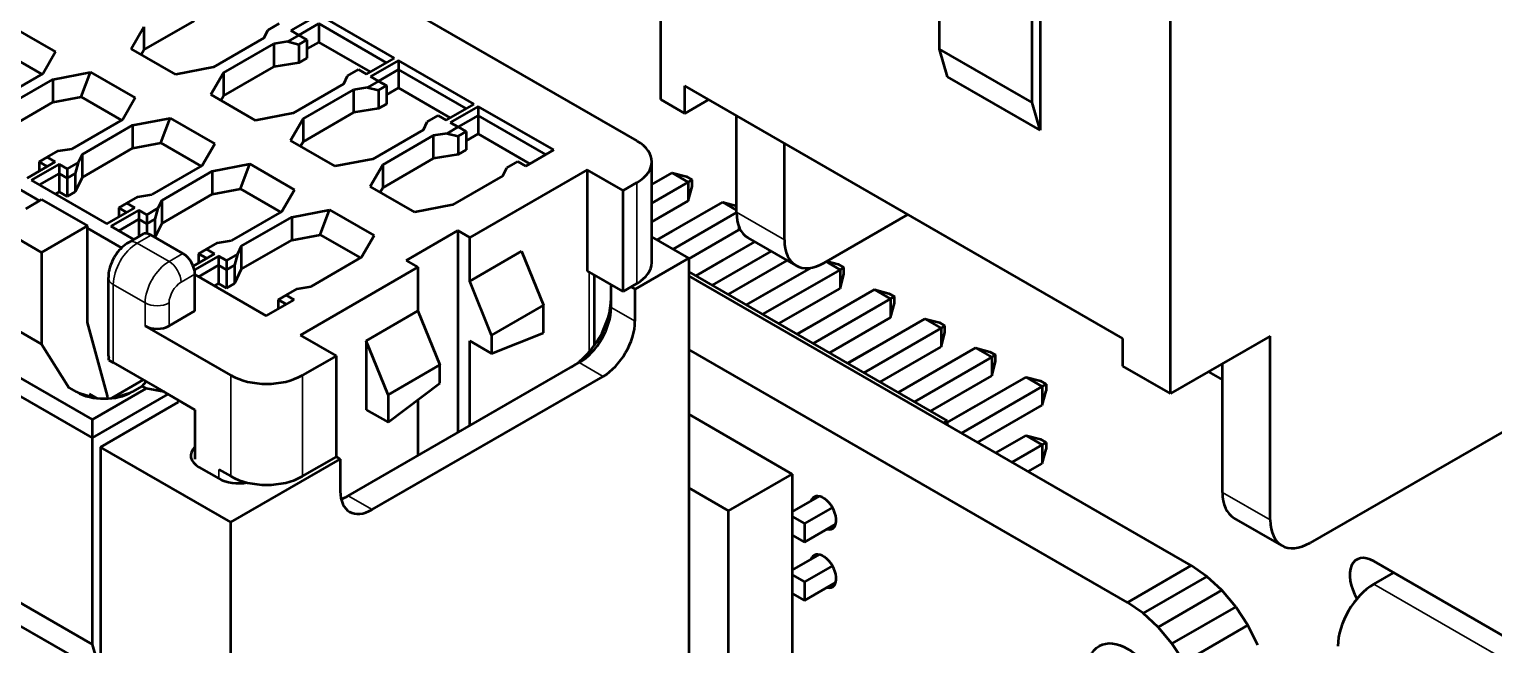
# Model space of a CAD drawing. Header units: millimetres. Extents: x 3118 to 4801, y 919 to 1849.
# Drawn here: x 4046.92 to 4072.92, y 1662.99 to 1673.93 of the extents above; entities that cross this region are included whole.
import ezdxf

# ---------------------------------------------------------------- set-up
doc = ezdxf.new("R2010")
doc.units = ezdxf.units.MM
doc.header["$LTSCALE"] = 1.8
doc.layers.add('외형선(ISO)', color=7, linetype='Continuous', lineweight=50)
doc.layers.add('좁은 외형선(ISO)', color=7, linetype='Continuous', lineweight=35)

msp = doc.modelspace()

# ---------------------------------------------------------------- linework, layer by layer
at = {"layer": '외형선(ISO)'}
for p, q in [((4058.137, 1672.682), (4058.137, 1677.581)), ((4064.73, 1672.631), (4064.73, 1676.305)), ((4064.872, 1676.142), (4064.872, 1672.141)), ((4051.207, 1675.703), (4057.712, 1671.947)), ((4063.086, 1673.58), (4063.086, 1675.703)), ((4067.188, 1667.456), (4067.188, 1674.805)), ((4048.955, 1673.565), (4049.853, 1674.084)), ((4051.159, 1673.92), (4051.356, 1674.033)), ((4052.063, 1674.196), (4051.568, 1673.91)), ((4052.063, 1674.033), (4051.709, 1673.829)), ((4053.406, 1673.421), (4052.063, 1674.196)), ((4052.063, 1674.033), (4052.063, 1673.706)), ((4053.265, 1673.339), (4052.063, 1674.033)), ((4046.597, 1673.988), (4047.389, 1673.531)), ((4048.732, 1673.588), (4048.955, 1673.974)), ((4048.955, 1673.974), (4048.955, 1673.565)), ((4051.09, 1673.778), (4050.192, 1673.259)), ((4051.09, 1673.778), (4051.159, 1673.92)), ((4051.709, 1673.829), (4051.513, 1673.715)), ((4051.568, 1673.91), (4051.709, 1673.829)), ((4051.709, 1673.829), (4051.851, 1673.747)), ((4046.427, 1673.547), (4047.145, 1673.133)), ((4047.389, 1673.531), (4047.166, 1673.145)), ((4049.524, 1673.131), (4048.732, 1673.588)), ((4048.909, 1673.486), (4048.955, 1673.565)), ((4050.369, 1673.157), (4051.267, 1673.676)), ((4051.513, 1673.715), (4051.267, 1673.676)), ((4051.267, 1673.676), (4051.267, 1673.267)), ((4051.513, 1673.715), (4051.709, 1673.665)), ((4051.851, 1673.747), (4051.709, 1673.665)), ((4051.709, 1673.665), (4051.709, 1673.339)), ((4051.851, 1673.747), (4051.851, 1673.421)), ((4052.063, 1673.706), (4051.851, 1673.584)), ((4052.982, 1673.176), (4052.063, 1673.706)), ((4064.73, 1672.631), (4063.086, 1673.58)), ((4063.228, 1673.09), (4063.086, 1673.58)), ((4050.192, 1673.259), (4049.524, 1673.131)), ((4050.369, 1672.749), (4051.267, 1673.267)), ((4051.709, 1673.339), (4051.267, 1673.267)), ((4051.851, 1673.421), (4051.709, 1673.339)), ((4052.911, 1673.135), (4053.406, 1673.421)), ((4053.477, 1673.38), (4052.982, 1673.094)), ((4054.82, 1672.604), (4053.477, 1673.38)), ((4053.477, 1673.38), (4053.477, 1673.216)), ((4047.166, 1673.145), (4046.268, 1672.626)), ((4046.445, 1672.524), (4047.343, 1673.043)), ((4047.343, 1673.043), (4048.011, 1673.172)), ((4047.343, 1673.043), (4047.343, 1672.635)), ((4047.841, 1672.731), (4048.011, 1673.172)), ((4048.011, 1673.172), (4048.803, 1672.714)), ((4050.146, 1672.771), (4050.369, 1673.157)), ((4050.369, 1673.157), (4050.369, 1672.749)), ((4052.505, 1672.961), (4052.573, 1673.103)), ((4052.573, 1673.103), (4052.77, 1673.216)), ((4052.77, 1673.216), (4052.911, 1673.135)), ((4053.123, 1673.012), (4052.927, 1672.899)), ((4052.982, 1673.094), (4053.123, 1673.012)), ((4053.477, 1673.216), (4053.123, 1673.012)), ((4053.123, 1673.012), (4053.265, 1672.931)), ((4053.477, 1673.216), (4053.477, 1672.89)), ((4054.679, 1672.522), (4053.477, 1673.216)), ((4064.872, 1672.141), (4063.228, 1673.09)), ((4047.343, 1672.635), (4047.841, 1672.731)), ((4047.841, 1672.731), (4048.559, 1672.316)), ((4048.803, 1672.714), (4048.58, 1672.328)), ((4050.938, 1672.314), (4050.146, 1672.771)), ((4050.323, 1672.669), (4050.369, 1672.749)), ((4052.505, 1672.961), (4051.607, 1672.443)), ((4051.783, 1672.341), (4052.681, 1672.859)), ((4052.927, 1672.899), (4052.681, 1672.859)), ((4052.681, 1672.859), (4052.681, 1672.451)), ((4052.927, 1672.899), (4053.123, 1672.849)), ((4053.265, 1672.931), (4053.123, 1672.849)), ((4053.123, 1672.849), (4053.123, 1672.522)), ((4053.265, 1672.931), (4053.265, 1672.604)), ((4053.477, 1672.89), (4053.265, 1672.767)), ((4054.396, 1672.359), (4053.477, 1672.89)), ((4058.561, 1672.437), (4058.561, 1672.927)), ((4066.339, 1668.436), (4058.561, 1672.927)), ((4046.445, 1672.116), (4047.343, 1672.635)), ((4051.783, 1671.932), (4052.681, 1672.451)), ((4053.123, 1672.522), (4052.681, 1672.451)), ((4053.265, 1672.604), (4053.123, 1672.522)), ((4054.325, 1672.318), (4054.82, 1672.604)), ((4054.891, 1672.563), (4054.396, 1672.277)), ((4056.235, 1671.788), (4054.891, 1672.563)), ((4054.891, 1672.563), (4054.891, 1672.4)), ((4058.561, 1672.437), (4058.137, 1672.682)), ((4058.561, 1672.437), (4058.985, 1672.682)), ((4064.872, 1672.141), (4064.73, 1672.631)), ((4048.58, 1672.328), (4047.682, 1671.81)), ((4047.859, 1671.708), (4048.757, 1672.226)), ((4048.757, 1672.226), (4049.425, 1672.355)), ((4048.757, 1672.226), (4048.757, 1671.818)), ((4049.255, 1671.914), (4049.425, 1672.355)), ((4049.425, 1672.355), (4050.217, 1671.898)), ((4051.607, 1672.443), (4050.938, 1672.314)), ((4051.561, 1671.955), (4051.783, 1672.341)), ((4051.783, 1672.341), (4051.783, 1671.932)), ((4053.919, 1672.145), (4053.988, 1672.287)), ((4053.988, 1672.287), (4054.184, 1672.4)), ((4054.184, 1672.4), (4054.325, 1672.318)), ((4054.538, 1672.196), (4054.341, 1672.082)), ((4054.396, 1672.277), (4054.538, 1672.196)), ((4054.891, 1672.4), (4054.538, 1672.196)), ((4054.538, 1672.196), (4054.679, 1672.114)), ((4056.093, 1671.706), (4054.891, 1672.4)), ((4054.891, 1672.4), (4054.891, 1672.073)), ((4059.48, 1670.681), (4059.48, 1672.396)), ((4052.353, 1671.498), (4051.561, 1671.955)), ((4051.737, 1671.853), (4051.783, 1671.932)), ((4053.919, 1672.145), (4053.021, 1671.626)), ((4053.198, 1671.524), (4054.096, 1672.043)), ((4054.341, 1672.082), (4054.096, 1672.043)), ((4054.096, 1672.043), (4054.096, 1671.634)), ((4054.341, 1672.082), (4054.538, 1672.032)), ((4054.679, 1672.114), (4054.538, 1672.032)), ((4054.538, 1672.032), (4054.538, 1671.706)), ((4054.679, 1672.114), (4054.679, 1671.788)), ((4054.891, 1672.073), (4054.679, 1671.951)), ((4055.81, 1671.543), (4054.891, 1672.073)), ((4043.818, 1671.886), (4047.141, 1669.967)), ((4047.106, 1670.885), (4045.586, 1671.763)), ((4047.24, 1671.657), (4047.437, 1671.77)), ((4047.437, 1671.77), (4047.682, 1671.81)), ((4047.859, 1671.708), (4047.79, 1671.566)), ((4047.859, 1671.3), (4048.757, 1671.818)), ((4047.859, 1671.708), (4047.859, 1671.3)), ((4048.757, 1671.818), (4049.255, 1671.914)), ((4049.255, 1671.914), (4049.973, 1671.5)), ((4050.217, 1671.898), (4049.994, 1671.512)), ((4054.538, 1671.706), (4054.096, 1671.634)), ((4054.679, 1671.788), (4054.538, 1671.706)), ((4055.74, 1671.502), (4056.235, 1671.788)), ((4060.329, 1670.191), (4060.329, 1671.906)), ((4046.887, 1671.289), (4047.382, 1671.575)), ((4047.452, 1671.534), (4046.957, 1671.249)), ((4047.24, 1671.657), (4047.099, 1671.575)), ((4047.099, 1671.575), (4047.099, 1671.412)), ((4047.24, 1671.494), (4047.099, 1671.575)), ((4047.382, 1671.575), (4047.24, 1671.657)), ((4047.594, 1671.453), (4047.452, 1671.534)), ((4047.452, 1671.534), (4047.452, 1671.371)), ((4047.79, 1671.566), (4047.594, 1671.453)), ((4047.594, 1671.453), (4047.594, 1671.289)), ((4047.79, 1671.566), (4047.735, 1671.371)), ((4049.994, 1671.512), (4049.096, 1670.994)), ((4049.273, 1670.891), (4050.171, 1671.41)), ((4050.171, 1671.41), (4050.839, 1671.539)), ((4050.171, 1671.41), (4050.171, 1671.002)), ((4050.67, 1671.098), (4050.839, 1671.539)), ((4050.839, 1671.539), (4051.631, 1671.081)), ((4053.021, 1671.626), (4052.353, 1671.498)), ((4052.975, 1671.138), (4053.198, 1671.524)), ((4053.198, 1671.116), (4054.096, 1671.634)), ((4053.198, 1671.524), (4053.198, 1671.116)), ((4056.829, 1671.436), (4054.743, 1670.232)), ((4055.333, 1671.328), (4055.402, 1671.47)), ((4055.402, 1671.47), (4055.598, 1671.583)), ((4055.598, 1671.583), (4055.74, 1671.502)), ((4057.465, 1671.069), (4056.829, 1671.436)), ((4056.829, 1671.436), (4056.829, 1669.64)), ((4057.976, 1669.783), (4057.976, 1671.579)), ((4046.957, 1671.249), (4048.301, 1670.473)), ((4047.452, 1671.371), (4047.099, 1671.167)), ((4047.452, 1671.371), (4047.452, 1671.045)), ((4047.594, 1671.289), (4047.452, 1671.371)), ((4047.735, 1671.371), (4047.594, 1671.289)), ((4047.594, 1671.289), (4047.594, 1670.963)), ((4047.735, 1671.371), (4047.735, 1671.045)), ((4047.859, 1671.3), (4047.735, 1671.045)), ((4055.333, 1671.328), (4054.435, 1670.81)), ((4057.712, 1671.212), (4057.465, 1671.069)), ((4057.976, 1671.173), (4058.336, 1671.381)), ((4058.623, 1671.215), (4057.976, 1670.842)), ((4058.336, 1671.381), (4058.623, 1671.215)), ((4058.336, 1671.381), (4058.591, 1671.313)), ((4058.591, 1671.313), (4058.691, 1671.255)), ((4058.691, 1671.255), (4058.623, 1671.215)), ((4058.623, 1671.215), (4058.623, 1670.883)), ((4058.691, 1671.138), (4058.691, 1671.255)), ((4047.141, 1670.906), (4046.858, 1670.742)), ((4047.141, 1670.906), (4047.954, 1670.436)), ((4047.452, 1671.045), (4047.382, 1671.004)), ((4047.594, 1670.963), (4047.452, 1671.045)), ((4047.735, 1671.045), (4047.594, 1670.963)), ((4048.654, 1670.84), (4048.851, 1670.954)), ((4048.851, 1670.954), (4049.096, 1670.994)), ((4049.273, 1670.891), (4049.204, 1670.75)), ((4049.273, 1670.483), (4050.171, 1671.002)), ((4049.273, 1670.891), (4049.273, 1670.483)), ((4050.171, 1671.002), (4050.67, 1671.098)), ((4050.67, 1671.098), (4051.387, 1670.683)), ((4051.631, 1671.081), (4051.409, 1670.695)), ((4053.767, 1670.681), (4052.975, 1671.138)), ((4053.152, 1671.036), (4053.198, 1671.116)), ((4057.465, 1669.273), (4057.465, 1671.069)), ((4058.623, 1670.883), (4058.691, 1671.138)), ((4048.301, 1670.473), (4048.796, 1670.759)), ((4048.867, 1670.718), (4048.372, 1670.432)), ((4048.654, 1670.84), (4048.513, 1670.759)), ((4048.513, 1670.759), (4048.513, 1670.595)), ((4048.654, 1670.677), (4048.513, 1670.759)), ((4048.796, 1670.759), (4048.654, 1670.84)), ((4049.008, 1670.636), (4048.867, 1670.718)), ((4048.867, 1670.718), (4048.867, 1670.555)), ((4049.204, 1670.75), (4049.008, 1670.636)), ((4049.008, 1670.636), (4049.008, 1670.473)), ((4049.204, 1670.75), (4049.149, 1670.555)), ((4051.409, 1670.695), (4050.511, 1670.177)), ((4051.585, 1670.593), (4052.254, 1670.722)), ((4052.084, 1670.281), (4052.254, 1670.722)), ((4052.254, 1670.722), (4053.046, 1670.265)), ((4054.435, 1670.81), (4053.767, 1670.681)), ((4057.976, 1670.51), (4058.623, 1670.883)), ((4058.069, 1670.19), (4059.234, 1670.862)), ((4059.48, 1670.673), (4058.356, 1670.024)), ((4059.234, 1670.862), (4059.48, 1670.72)), ((4059.234, 1670.862), (4059.48, 1670.796)), ((4062.521, 1670.64), (4061.036, 1669.783)), ((4047.954, 1670.436), (4047.141, 1669.967)), ((4047.954, 1668.722), (4047.954, 1670.436)), ((4048.559, 1670.046), (4047.954, 1670.395)), ((4048.372, 1670.432), (4048.779, 1670.197)), ((4048.867, 1670.555), (4048.513, 1670.351)), ((4048.867, 1670.555), (4048.867, 1670.248)), ((4049.008, 1670.473), (4048.867, 1670.555)), ((4049.149, 1670.555), (4049.008, 1670.473)), ((4049.008, 1670.473), (4049.008, 1670.301)), ((4049.149, 1670.555), (4049.149, 1670.236)), ((4049.273, 1670.483), (4049.152, 1670.234)), ((4050.687, 1670.075), (4051.585, 1670.593)), ((4051.585, 1670.593), (4051.585, 1670.185)), ((4059.521, 1670.431), (4059.521, 1670.365)), ((4059.521, 1670.365), (4059.532, 1670.405)), ((4048.688, 1670.145), (4048.936, 1670.288)), ((4049.086, 1670.273), (4049.651, 1669.946)), ((4050.069, 1670.024), (4050.265, 1670.137)), ((4050.265, 1670.137), (4050.511, 1670.177)), ((4050.687, 1669.667), (4051.585, 1670.185)), ((4051.585, 1670.185), (4052.084, 1670.281)), ((4052.084, 1670.281), (4052.802, 1669.867)), ((4053.046, 1670.265), (4052.823, 1669.879)), ((4054.53, 1670.355), (4053.611, 1669.824)), ((4054.53, 1670.355), (4054.53, 1666.762)), ((4054.743, 1670.232), (4054.53, 1670.355)), ((4054.743, 1669.456), (4054.743, 1670.232)), ((4058.632, 1669.865), (4057.976, 1670.243)), ((4058.068, 1670.19), (4058.335, 1670.344)), ((4058.335, 1670.344), (4058.336, 1670.344)), ((4058.335, 1670.344), (4058.336, 1670.344)), ((4058.632, 1669.851), (4059.521, 1670.365)), ((4058.758, 1669.55), (4059.805, 1670.155)), ((4060.536, 1669.734), (4059.687, 1670.223)), ((4047.141, 1669.967), (4047.141, 1668.334)), ((4049.833, 1669.724), (4050.21, 1669.942)), ((4050.281, 1669.901), (4049.854, 1669.655)), ((4050.069, 1670.024), (4049.927, 1669.942)), ((4049.927, 1669.942), (4049.927, 1669.779)), ((4050.069, 1669.861), (4049.927, 1669.942)), ((4050.21, 1669.942), (4050.069, 1670.024)), ((4050.422, 1669.82), (4050.281, 1669.901)), ((4050.281, 1669.901), (4050.281, 1669.738)), ((4050.619, 1669.933), (4050.422, 1669.82)), ((4050.619, 1669.933), (4050.564, 1669.738)), ((4050.687, 1670.075), (4050.619, 1669.933)), ((4050.687, 1670.075), (4050.687, 1669.667)), ((4052.823, 1669.879), (4051.925, 1669.361)), ((4055.662, 1669.987), (4054.743, 1669.456)), ((4055.662, 1669.987), (4056.051, 1669.028)), ((4057.677, 1669.314), (4058.632, 1669.865)), ((4058.632, 1669.865), (4058.632, 1658.434)), ((4060.093, 1669.989), (4059.045, 1669.384)), ((4048.043, 1666.997), (4043.482, 1669.63)), ((4050.281, 1669.738), (4049.927, 1669.534)), ((4050.422, 1669.656), (4050.281, 1669.738)), ((4050.281, 1669.738), (4050.281, 1669.412)), ((4050.422, 1669.82), (4050.422, 1669.656)), ((4050.564, 1669.738), (4050.422, 1669.656)), ((4050.422, 1669.656), (4050.422, 1669.33)), ((4050.564, 1669.738), (4050.564, 1669.412)), ((4050.687, 1669.667), (4050.564, 1669.412)), ((4053.823, 1669.701), (4051.737, 1668.497)), ((4053.611, 1669.824), (4053.823, 1669.701)), ((4053.823, 1669.701), (4053.823, 1668.926)), ((4057.465, 1669.273), (4056.829, 1669.64)), ((4058.632, 1669.623), (4063.221, 1666.972)), ((4058.757, 1669.551), (4059.234, 1669.826)), ((4059.234, 1669.826), (4059.234, 1669.825)), ((4059.234, 1669.826), (4059.234, 1669.825)), ((4059.332, 1669.218), (4060.38, 1669.823)), ((4059.656, 1669.032), (4060.803, 1669.694)), ((4061.317, 1669.659), (4059.943, 1668.866)), ((4061.069, 1669.802), (4061.317, 1669.659)), ((4061.084, 1669.811), (4061.285, 1669.757)), ((4061.285, 1669.757), (4061.385, 1669.699)), ((4061.385, 1669.699), (4061.317, 1669.659)), ((4061.317, 1669.659), (4061.317, 1669.327)), ((4061.385, 1669.582), (4061.385, 1669.699)), ((4048.043, 1666.67), (4043.199, 1669.467)), ((4048.326, 1668.13), (4048.326, 1669.518)), ((4049.864, 1668.926), (4049.864, 1669.579)), ((4049.864, 1669.571), (4051.129, 1668.84)), ((4050.281, 1669.412), (4050.21, 1669.371)), ((4050.422, 1669.33), (4050.281, 1669.412)), ((4050.564, 1669.412), (4050.422, 1669.33)), ((4051.679, 1669.321), (4051.925, 1669.361)), ((4055.131, 1668.497), (4054.743, 1669.456)), ((4056.952, 1669.569), (4056.952, 1668.308)), ((4057.253, 1668.987), (4057.253, 1669.395)), ((4057.465, 1669.273), (4057.712, 1669.416)), ((4057.677, 1669.314), (4057.606, 1669.354)), ((4067.555, 1664.399), (4058.632, 1669.55)), ((4061.317, 1669.327), (4061.385, 1669.582)), ((4051.129, 1668.84), (4051.624, 1669.126)), ((4051.483, 1669.207), (4051.341, 1669.126)), ((4051.483, 1669.044), (4051.341, 1669.126)), ((4051.341, 1669.126), (4051.341, 1668.962)), ((4051.483, 1669.207), (4051.679, 1669.321)), ((4051.624, 1669.126), (4051.483, 1669.207)), ((4057.677, 1668.742), (4057.677, 1669.314)), ((4059.655, 1669.032), (4060.132, 1669.307)), ((4060.132, 1669.307), (4060.132, 1669.307)), ((4060.132, 1669.307), (4060.132, 1669.307)), ((4060.23, 1668.7), (4061.317, 1669.327)), ((4060.554, 1668.513), (4061.928, 1669.306)), ((4062.215, 1669.14), (4060.841, 1668.347)), ((4061.928, 1669.306), (4062.215, 1669.14)), ((4061.928, 1669.306), (4062.183, 1669.238)), ((4062.183, 1669.238), (4062.283, 1669.18)), ((4062.283, 1669.18), (4062.215, 1669.14)), ((4062.215, 1669.14), (4062.215, 1668.809)), ((4062.283, 1669.064), (4062.283, 1669.18)), ((4049.404, 1668.66), (4049.864, 1668.926)), ((4053.823, 1668.926), (4052.904, 1668.395)), ((4053.823, 1668.926), (4054.212, 1667.966)), ((4056.051, 1669.028), (4055.131, 1668.497)), ((4056.051, 1668.538), (4056.051, 1669.028)), ((4062.215, 1668.809), (4062.283, 1669.064)), ((4046.328, 1668.803), (4047.141, 1668.334)), ((4048.308, 1667.415), (4047.954, 1668.722)), ((4050.5, 1667.783), (4048.98, 1668.66)), ((4060.553, 1668.513), (4061.03, 1668.788)), ((4061.03, 1668.788), (4061.03, 1668.788)), ((4061.03, 1668.788), (4061.03, 1668.788)), ((4061.128, 1668.181), (4062.215, 1668.809)), ((4061.452, 1667.994), (4062.826, 1668.788)), ((4063.113, 1668.622), (4061.739, 1667.828)), ((4062.826, 1668.788), (4063.113, 1668.622)), ((4062.826, 1668.788), (4063.081, 1668.719)), ((4063.081, 1668.719), (4063.181, 1668.661)), ((4063.181, 1668.661), (4063.113, 1668.622)), ((4063.113, 1668.622), (4063.113, 1668.29)), ((4063.181, 1668.545), (4063.181, 1668.661)), ((4047.141, 1668.334), (4047.631, 1667.555)), ((4052.374, 1668.13), (4051.737, 1668.497)), ((4052.904, 1668.395), (4052.904, 1667.17)), ((4053.293, 1667.436), (4052.904, 1668.395)), ((4054.743, 1666.884), (4054.743, 1668.395)), ((4054.743, 1668.395), (4055.131, 1668.17)), ((4055.131, 1668.17), (4056.051, 1668.538)), ((4055.131, 1668.497), (4055.131, 1668.17)), ((4062.026, 1667.662), (4063.113, 1668.29)), ((4063.113, 1668.29), (4063.181, 1668.545)), ((4066.339, 1667.946), (4066.339, 1668.436)), ((4068.955, 1668.477), (4067.188, 1667.456)), ((4068.955, 1665.211), (4068.955, 1668.477)), ((4048.336, 1668.052), (4048.336, 1668.085)), ((4048.336, 1668.052), (4048.414, 1668.007)), ((4052.374, 1668.13), (4051.773, 1667.783)), ((4052.374, 1666.333), (4052.374, 1668.13)), ((4066.422, 1663.745), (4058.632, 1668.242)), ((4061.451, 1667.995), (4061.928, 1668.27)), ((4061.928, 1668.27), (4061.928, 1668.269)), ((4061.928, 1668.27), (4061.928, 1668.269)), ((4062.35, 1667.476), (4063.724, 1668.269)), ((4064.011, 1668.103), (4062.637, 1667.31)), ((4063.724, 1668.269), (4064.011, 1668.103)), ((4063.724, 1668.269), (4063.979, 1668.201)), ((4063.979, 1668.201), (4064.079, 1668.143)), ((4064.079, 1668.143), (4064.011, 1668.103)), ((4064.011, 1668.103), (4064.011, 1667.771)), ((4064.079, 1668.026), (4064.079, 1668.143)), ((4075.319, 1668.068), (4069.663, 1664.802)), ((4048.414, 1668.007), (4049.192, 1667.558)), ((4052.586, 1665.639), (4056.687, 1668.007)), ((4054.212, 1667.966), (4053.293, 1667.436)), ((4054.212, 1667.64), (4054.212, 1667.966)), ((4062.924, 1667.144), (4064.011, 1667.771)), ((4064.011, 1667.771), (4064.079, 1668.026)), ((4067.188, 1667.456), (4066.339, 1667.946)), ((4067.859, 1667.844), (4068.107, 1667.701)), ((4068.107, 1665.701), (4068.107, 1667.987)), ((4047.758, 1667.485), (4047.634, 1667.557)), ((4048.043, 1666.997), (4048.997, 1667.548)), ((4048.944, 1667.701), (4048.394, 1667.383)), ((4048.927, 1667.589), (4048.748, 1667.485)), ((4048.927, 1667.589), (4048.997, 1667.67)), ((4048.927, 1667.589), (4048.997, 1667.548)), ((4049.316, 1667.487), (4048.997, 1667.548)), ((4049.864, 1667.17), (4049.192, 1667.558)), ((4053.01, 1665.394), (4057.111, 1667.762)), ((4053.293, 1666.946), (4054.212, 1667.64)), ((4062.349, 1667.476), (4062.826, 1667.751)), ((4062.826, 1667.751), (4062.826, 1667.751)), ((4062.826, 1667.751), (4062.826, 1667.751)), ((4063.221, 1666.942), (4064.622, 1667.75)), ((4064.909, 1667.584), (4063.473, 1666.755)), ((4064.622, 1667.75), (4064.877, 1667.682)), ((4064.622, 1667.75), (4064.909, 1667.584)), ((4064.877, 1667.682), (4064.978, 1667.624)), ((4064.978, 1667.624), (4064.909, 1667.584)), ((4064.909, 1667.584), (4064.909, 1667.253)), ((4064.978, 1667.624), (4064.977, 1667.508)), ((4047.988, 1667.455), (4048.111, 1667.383)), ((4048.043, 1666.67), (4049.386, 1667.446)), ((4048.184, 1666.507), (4049.563, 1667.303)), ((4048.314, 1667.369), (4048.308, 1667.415)), ((4049.563, 1667.344), (4049.563, 1667.303)), ((4053.293, 1667.436), (4053.293, 1666.946)), ((4053.823, 1667.346), (4053.823, 1666.354)), ((4063.761, 1666.589), (4064.909, 1667.253)), ((4064.909, 1667.253), (4064.977, 1667.508)), ((4048.043, 1666.67), (4048.043, 1666.997)), ((4049.864, 1667.17), (4049.864, 1666.292)), ((4052.904, 1667.17), (4053.293, 1666.946)), ((4058.632, 1667.089), (4060.47, 1666.027)), ((4063.221, 1666.942), (4063.724, 1667.232)), ((4063.724, 1667.232), (4063.724, 1667.232)), ((4063.724, 1667.232), (4063.724, 1667.232)), ((4063.221, 1666.972), (4063.159, 1666.937)), ((4063.221, 1666.972), (4063.221, 1666.901)), ((4048.043, 1662.996), (4048.043, 1666.67)), ((4050.5, 1665.17), (4048.184, 1666.507)), ((4048.184, 1666.507), (4048.184, 1662.506)), ((4064.084, 1666.403), (4064.622, 1666.714)), ((4064.909, 1666.548), (4064.371, 1666.237)), ((4064.622, 1666.714), (4064.877, 1666.645)), ((4064.622, 1666.714), (4064.909, 1666.548)), ((4064.877, 1666.645), (4064.977, 1666.587)), ((4064.977, 1666.587), (4064.909, 1666.548)), ((4064.909, 1666.548), (4064.909, 1666.216)), ((4064.909, 1666.216), (4064.977, 1666.471)), ((4064.977, 1666.587), (4064.977, 1666.471)), ((4050.5, 1665.17), (4052.444, 1666.293)), ((4051.773, 1665.986), (4052.374, 1666.333)), ((4052.444, 1666.293), (4052.374, 1666.333)), ((4052.444, 1666.293), (4052.444, 1665.721)), ((4064.659, 1666.071), (4064.909, 1666.216)), ((4049.934, 1666.15), (4050.288, 1665.946)), ((4050.288, 1666.109), (4050.5, 1665.986)), ((4059.339, 1665.374), (4060.47, 1666.027)), ((4060.47, 1666.027), (4060.47, 1652.473)), ((4059.339, 1665.374), (4058.632, 1665.782)), ((4060.47, 1665.353), (4060.951, 1665.631)), ((4061.182, 1665.432), (4060.688, 1665.148)), ((4050.5, 1657.821), (4050.5, 1665.17)), ((4059.339, 1651.82), (4059.339, 1665.374)), ((4060.47, 1665.274), (4060.688, 1665.148)), ((4069.163, 1664.753), (4068.314, 1665.243)), ((4060.47, 1664.942), (4060.688, 1664.816)), ((4060.688, 1665.148), (4060.688, 1664.816)), ((4060.688, 1664.816), (4061.239, 1665.134)), ((4060.47, 1664.317), (4060.951, 1664.594)), ((4061.182, 1664.396), (4060.688, 1664.111)), ((4067.555, 1664.399), (4066.422, 1663.745)), ((4067.832, 1664.207), (4067.555, 1664.399)), ((4070.794, 1664.476), (4076.027, 1661.455)), ((4060.47, 1664.237), (4060.688, 1664.111)), ((4067.832, 1664.207), (4066.699, 1663.553)), ((4068.099, 1663.96), (4067.832, 1664.207)), ((4070.794, 1664.068), (4071.147, 1664.272)), ((4048.043, 1662.996), (4046.399, 1663.945)), ((4060.47, 1663.905), (4060.688, 1663.779)), ((4060.688, 1664.111), (4060.688, 1663.779)), ((4060.688, 1663.779), (4061.239, 1664.097)), ((4068.099, 1663.96), (4066.966, 1663.306)), ((4068.345, 1663.666), (4068.099, 1663.96)), ((4066.699, 1663.553), (4066.422, 1663.745)), ((4068.345, 1663.666), (4067.211, 1663.012)), ((4068.56, 1663.338), (4068.345, 1663.666)), ((4048.184, 1662.506), (4046.54, 1663.455)), ((4066.966, 1663.306), (4066.699, 1663.553)), ((4067.211, 1663.012), (4066.966, 1663.306)), ((4068.56, 1663.338), (4067.427, 1662.684)), ((4068.737, 1662.987), (4068.56, 1663.338)), ((4048.184, 1662.506), (4048.043, 1662.996)), ((4067.427, 1662.684), (4067.211, 1663.012))]:
    msp.add_line(p, q, dxfattribs=at)
for centre, major_axis, start_param, end_param in [((4057.076, 1671.579), (0.9, 0), 5.497787, 7.068583), ((4060.187, 1671.089), (-0.5, -0.866), 5.497787, 6.283185), ((4049.086, 1670.028), (-0.15, 0.26), 5.497787, 6.283185), ((4061.036, 1670.6), (-0.5, -0.866), 5.497787, 7.068583), ((4049.651, 1669.701), (0.15, -0.26), 0.785398, 2.356194), ((4057.076, 1669.783), (0.9, 0), 5.497787, 6.283185), ((4056.546, 1668.742), (-0.5, -0.866), 0.785398, 2.356194), ((4056.687, 1668.66), (-0.4, -0.693), 0.785398, 2.356194), ((4049.192, 1668.783), (-0.3, 0), 0.785398, 2.356194), ((4057.111, 1668.415), (0.4, 0.693), 3.926991, 5.497787), ((4048.626, 1668.13), (-0.3, 0), 0, 0.261799), ((4051.136, 1668.15), (0.9, 0), 3.926991, 5.497787), ((4048.253, 1667.771), (-0.7, 0), 0.785398, 2.356194), ((4048.253, 1667.465), (-0.2, 0), 0.785398, 0.919978), ((4048.253, 1667.465), (-0.2, 0), 2.221614, 2.356194), ((4050.288, 1666.354), (-0.5, 0), 5.725586, 7.068583), ((4051.136, 1666.354), (-0.9, 0), 0.785398, 2.356194), ((4050.641, 1666.15), (0.5, 0), 3.926991, 5.014964), ((4053.01, 1666.048), (-0.4, -0.693), 5.497787, 7.068583), ((4068.814, 1666.109), (-0.5, -0.866), 5.497787, 6.283185), ((4052.586, 1666.293), (-0.4, -0.693), 0.55899, 0.785398), ((4061.019, 1665.338), (0.163, -0.281), 5.796125, 9.909717), ((4069.663, 1665.619), (-0.5, -0.866), 5.497787, 7.068583), ((4061.019, 1664.302), (0.163, -0.281), 5.796125, 9.909717), ((4070.794, 1663.986), (-0.3, 0.52), 5.497787, 7.859818), ((4070.794, 1663.333), (0.45, 0.779), 0.785398, 2.356194)]:
    msp.add_ellipse(centre, major_axis=major_axis, ratio=0.57735, start_param=start_param, end_param=end_param, dxfattribs=at)
msp.add_ellipse((4066.422, 1662.104), major_axis=(0.5, -0.866), ratio=0.57735, dxfattribs=at)
msp.add_open_spline([(4048.688, 1670.145), (4048.642, 1670.118), (4048.602, 1670.087), (4048.529, 1670.018), (4048.497, 1669.98), (4048.44, 1669.899), (4048.415, 1669.856), (4048.373, 1669.766), (4048.357, 1669.719), (4048.333, 1669.621), (4048.326, 1669.571), (4048.326, 1669.518)], degree=3, knots=[0, 0, 0, 0, 0.314159, 0.314159, 0.628319, 0.628319, 0.942478, 0.942478, 1.256637, 1.256637, 1.570796, 1.570796, 1.570796, 1.570796], dxfattribs=at)
at = {"layer": '좁은 외형선(ISO)'}
for p, q in [((4057.712, 1669.416), (4057.712, 1671.212)), ((4060.329, 1670.191), (4059.48, 1670.681)), ((4048.838, 1670.13), (4049.086, 1670.273)), ((4048.838, 1670.13), (4049.404, 1669.803)), ((4049.651, 1669.946), (4049.404, 1669.803)), ((4056.864, 1669.62), (4056.864, 1668.197)), ((4048.414, 1669.395), (4048.98, 1669.069)), ((4048.414, 1668.007), (4048.414, 1669.395)), ((4049.864, 1669.579), (4049.616, 1669.436)), ((4048.98, 1669.069), (4048.98, 1668.66)), ((4049.404, 1669.069), (4049.404, 1668.66)), ((4057.677, 1668.742), (4057.253, 1668.987)), ((4050.5, 1667.783), (4050.5, 1665.986)), ((4051.773, 1667.783), (4051.773, 1665.986)), ((4057.111, 1667.762), (4056.687, 1668.007)), ((4047.758, 1667.485), (4048.111, 1667.383)), ((4048.748, 1667.485), (4048.394, 1667.383)), ((4050.288, 1665.946), (4050.288, 1666.109)), ((4050.712, 1665.864), (4050.712, 1665.896)), ((4068.955, 1665.211), (4068.107, 1665.701)), ((4053.01, 1665.394), (4052.586, 1665.639)), ((4070.794, 1664.068), (4075.037, 1661.618))]:
    msp.add_line(p, q, dxfattribs=at)
for centre, major_axis, start_param, end_param in [((4048.838, 1669.64), (0.3, 0.52), 0.785398, 2.356194), ((4048.838, 1669.885), (-0.15, 0.26), 5.497787, 6.283185), ((4049.404, 1669.314), (-0.3, -0.52), 3.926991, 5.497787), ((4049.404, 1669.559), (-0.15, 0.26), 3.926991, 5.497787), ((4048.626, 1669.518), (-0.3, 0), 0, 0.785398), ((4049.616, 1669.191), (-0.15, -0.26), 3.926991, 5.497787), ((4049.192, 1669.191), (-0.3, 0), 0.785398, 2.356195)]:
    msp.add_ellipse(centre, major_axis=major_axis, ratio=0.57735, start_param=start_param, end_param=end_param, dxfattribs=at)

doc.saveas('drawing.dxf')
